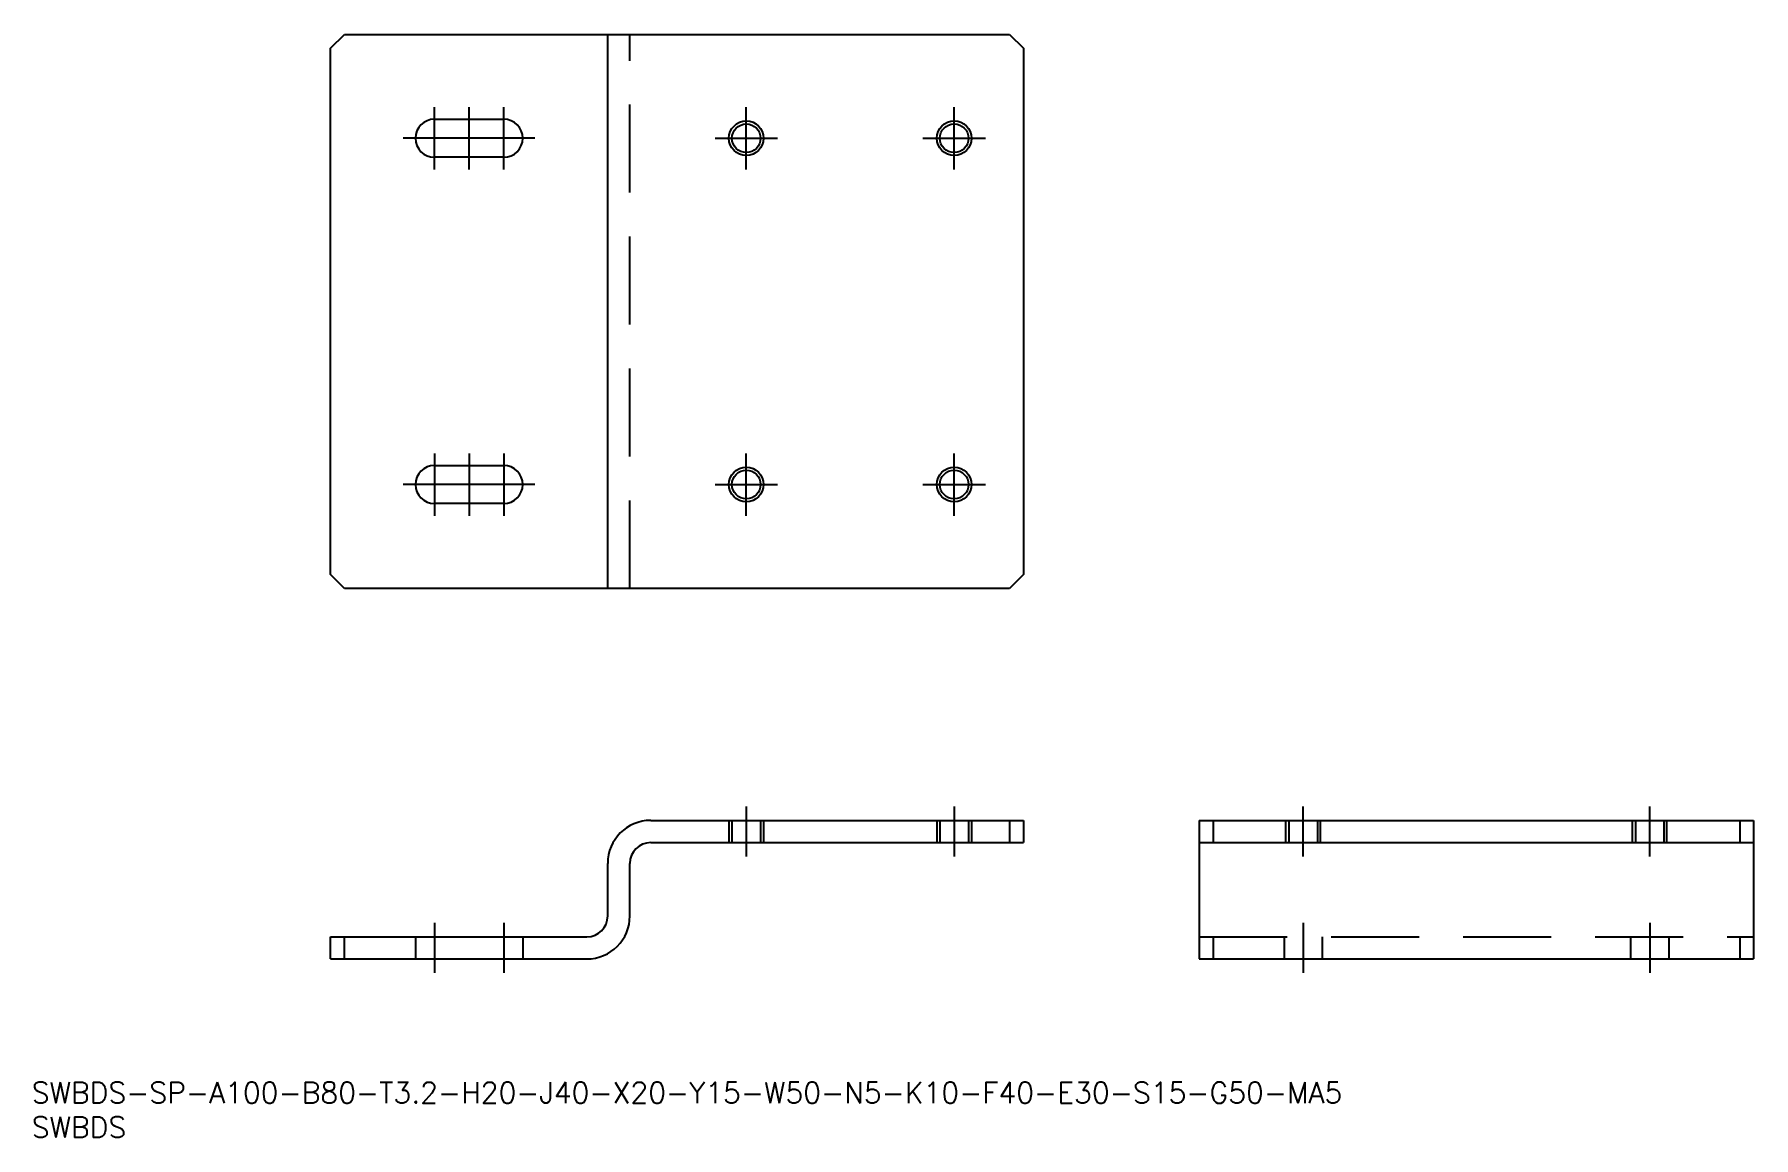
# Model space of a CAD drawing. Extents: x 0 to 248, y 0 to 159.
import ezdxf

# ---------------------------------------------------------------- set-up
doc = ezdxf.new("R2010")
doc.units = 0
doc.linetypes.add('CENTER', pattern=[50.8, 31.75, -6.35, 6.35, -6.35])
doc.linetypes.add('DASHED', pattern=[19.05, 12.7, -6.35])
doc.layers.get('0').update_dxf_attribs({"linetype": 'CONTINUOUS'})
doc.layers.add('CENTER', color=1, linetype='CENTER')
doc.styles.get("Standard").update_dxf_attribs({"font": 'txt.shx', "height": 3, "bigfont": 'bigfont.shx'})

# ---------------------------------------------------------------- blocks, each defined once
blk = doc.blocks.new('*U1')
at = {"color": 7, "linetype": 'CONTINUOUS'}
blk.add_text('SWBDS-SP-A100-B80-T3.2-H20-J40-X20-Y15-W50-N5-K10-F40-E30-S15-G50-MA5', height=3, dxfattribs=at).set_placement((0, 5))
blk = doc.blocks.new('*U2')
at = {"color": 7, "linetype": 'CONTINUOUS'}
blk.add_text('SWBDS', height=3, dxfattribs=at).set_placement((0, 0))

msp = doc.modelspace()

# ---------------------------------------------------------------- linework, layer by layer
at = {"color": 7, "linetype": 'CONTINUOUS'}
for p, q in [((43.122655, 157.310401), (45.122655, 159.310401)), ((45.122655, 159.310401), (141.122655, 159.310401)), ((83.122655, 79.310401), (83.122655, 159.310401)), ((141.122655, 159.310401), (143.122655, 157.310401)), ((43.122655, 81.310401), (43.122655, 157.310401)), ((143.122655, 157.310401), (143.122655, 81.310401)), ((58.122655, 147.060401), (68.122655, 147.060401)), ((68.122655, 141.560401), (58.122655, 141.560401)), ((58.122655, 97.060401), (68.122655, 97.060401)), ((68.122655, 91.560401), (58.122655, 91.560401)), ((45.122655, 79.310401), (43.122655, 81.310401)), ((143.122655, 81.310401), (141.122655, 79.310401)), ((141.122655, 79.310401), (45.122655, 79.310401)), ((89.322655, 45.805068), (143.122655, 45.805068)), ((141.122655, 45.805068), (141.122655, 42.605068)), ((143.122655, 45.805068), (143.122655, 42.605068)), ((168.490939, 45.805068), (248.490939, 45.805068)), ((168.490939, 45.805068), (168.490939, 25.805068)), ((170.490939, 45.805068), (170.490939, 42.605068)), ((246.490939, 45.805068), (246.490939, 42.605068)), ((248.490939, 45.805068), (248.490939, 25.805068)), ((89.322655, 42.605068), (143.122655, 42.605068)), ((168.490939, 42.605068), (248.490939, 42.605068)), ((83.122655, 32.005068), (83.122655, 39.605068)), ((86.322655, 32.005068), (86.322655, 39.605068)), ((43.122655, 29.005068), (80.122655, 29.005068)), ((43.122655, 25.805068), (43.122655, 29.005068)), ((45.122655, 25.805068), (45.122655, 29.005068)), ((43.122655, 25.805068), (80.122655, 25.805068)), ((168.490939, 25.805068), (248.490939, 25.805068))]:
    msp.add_line(p, q, dxfattribs=at)
at = {"color": 3, "linetype": 'DASHED'}
for p, q in [((86.322655, 79.310401), (86.322655, 159.310401)), ((100.622655, 45.805068), (100.622655, 42.605068)), ((101.055655, 45.805068), (101.055655, 42.605068)), ((105.189655, 45.805068), (105.189655, 42.605068)), ((105.622655, 45.805068), (105.622655, 42.605068)), ((130.622655, 45.805068), (130.622655, 42.605068)), ((131.055655, 45.805068), (131.055655, 42.605068)), ((135.189655, 45.805068), (135.189655, 42.605068)), ((135.622655, 45.805068), (135.622655, 42.605068)), ((180.990939, 42.605068), (180.990939, 45.805068)), ((181.423939, 45.805068), (181.423939, 42.605068)), ((185.557939, 45.805068), (185.557939, 42.605068)), ((185.990939, 42.605068), (185.990939, 45.805068)), ((230.990939, 42.605068), (230.990939, 45.805068)), ((231.423939, 45.805068), (231.423939, 42.605068)), ((235.557939, 45.805068), (235.557939, 42.605068)), ((235.990939, 42.605068), (235.990939, 45.805068)), ((55.372655, 29.005068), (55.372655, 25.805068)), ((70.872655, 29.005068), (70.872655, 25.805068)), ((168.490939, 29.005068), (248.490939, 29.005068)), ((170.490939, 29.005068), (170.490939, 25.805068)), ((180.740939, 29.005068), (180.740939, 25.805068)), ((186.240939, 29.005068), (186.240939, 25.805068)), ((230.740939, 29.005068), (230.740939, 25.805068)), ((236.240939, 29.005068), (236.240939, 25.805068)), ((246.490939, 29.005068), (246.490939, 25.805068))]:
    msp.add_line(p, q, dxfattribs=at)
at = {"color": 3, "linetype": 'CONTINUOUS'}
for centre in [(103.122655, 144.310401), (133.122655, 144.310401), (103.122655, 94.310401), (133.122655, 94.310401)]:
    msp.add_circle(centre, 2.5, dxfattribs=at)
at = {"color": 7, "linetype": 'CONTINUOUS'}
for centre in [(103.122655, 144.310401), (133.122655, 144.310401), (103.122655, 94.310401), (133.122655, 94.310401)]:
    msp.add_circle(centre, 2.067, dxfattribs=at)
for centre, radius, start, end in [((58.122655, 144.310401), 2.75, 90, 270), ((68.122655, 144.310401), 2.75, 270, 90), ((58.122655, 94.310401), 2.75, 90, 270), ((68.122655, 94.310401), 2.75, 270, 90), ((89.322655, 39.605068), 6.2, 90, 180), ((89.322655, 39.605068), 3, 90, 180), ((80.122655, 32.005068), 3, 270, 0), ((80.122655, 32.005068), 6.2, 270, 0)]:
    msp.add_arc(centre, radius, start, end, dxfattribs=at)
at = {"layer": 'CENTER', "color": 1, "linetype": 'CENTER'}
for p, q in [((58.122655, 139.810401), (58.122655, 148.810401)), ((63.122655, 139.810401), (63.122655, 148.810401)), ((68.122655, 139.810401), (68.122655, 148.810401)), ((103.122655, 139.810401), (103.122655, 148.810401)), ((133.122655, 139.810401), (133.122655, 148.810401)), ((72.622655, 144.310401), (53.622655, 144.310401)), ((98.622655, 144.310401), (107.622655, 144.310401)), ((128.622655, 144.310401), (137.622655, 144.310401)), ((58.122655, 98.810401), (58.122655, 89.810401)), ((63.122655, 98.810401), (63.122655, 89.810401)), ((68.122655, 98.810401), (68.122655, 89.810401)), ((103.122655, 89.810401), (103.122655, 98.810401)), ((133.122655, 89.810401), (133.122655, 98.810401)), ((72.622655, 94.310401), (53.622655, 94.310401)), ((98.622655, 94.310401), (107.622655, 94.310401)), ((128.622655, 94.310401), (137.622655, 94.310401)), ((103.122655, 47.805068), (103.122655, 40.605068)), ((133.122655, 47.805068), (133.122655, 40.605068)), ((183.490939, 40.605068), (183.490939, 47.805068)), ((233.490939, 40.605068), (233.490939, 47.805068)), ((58.122655, 31.005068), (58.122655, 23.805068)), ((68.122655, 31.005068), (68.122655, 23.805068)), ((183.490939, 31.005068), (183.490939, 23.805068)), ((233.490939, 31.005068), (233.490939, 23.805068))]:
    msp.add_line(p, q, dxfattribs=at)

# ---------------------------------------------------------------- block references
at = {"color": 7, "linetype": 'CONTINUOUS'}
for name in ['*U1', '*U2']:
    msp.add_blockref(name, (0, 0), dxfattribs=at)

doc.saveas('drawing.dxf')
